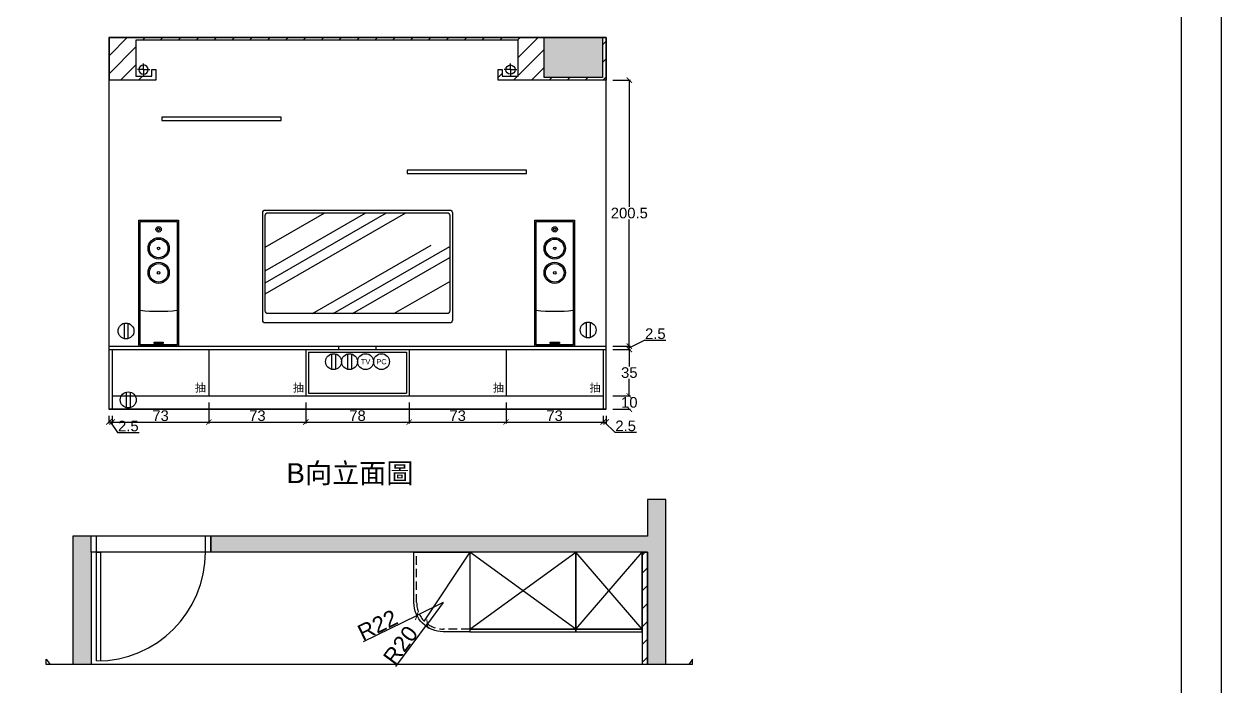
# Model space of a CAD drawing. Header units: millimetres. Extents: x -2628 to 3435, y -3699 to 2704.
# Drawn here: x 2475 to 3378, y -839 to -340 of the extents above; entities that cross this region are included whole.
import ezdxf
from ezdxf.enums import TextEntityAlignment as Align

# ---------------------------------------------------------------- set-up
doc = ezdxf.new("R2010")
doc.units = ezdxf.units.MM
doc.header["$PDMODE"] = 35
doc.linetypes.add('HIDDEN', pattern=[9.525, 6.35, -3.175])
for name, color, linetype in [('03-結構牆', 253, 'Continuous'), ('04-門線', 94, 'Continuous'), ('06-傢俱', 6, 'Continuous'), ('08-文字', 7, 'Continuous'), ('10-標註', 140, 'Continuous'), ('11-填充', 8, 'Continuous'), ('13-線', 40, 'Continuous'), ('14-燈具', 40, 'Continuous'), ('15-板', 3, 'Continuous'), ('圖框', 255, 'Continuous'), ('填充線', 8, 'Continuous')]:
    doc.layers.add(name, color=color, linetype=linetype)
doc.layers.add('不出圖', color=235, linetype='Continuous', plot=False)
doc.styles.get("Standard").update_dxf_attribs({"font": 'arial.ttf'})
doc.dimstyles.new('ISO-30', dxfattribs={"dimtxt": 12, "dimasz": 5, "dimexe": 1.25, "dimexo": 10, "dimtad": 1, "dimdec": 1, "dimrnd": 0.5, "dimdsep": 46, "dimtxsty": 'Standard', "dimblk": 'ARCHTICK', "dimcen": 2.5, "dimadec": 0, "dimazin": 0, "dimtfac": 1, "dimtdec": 1, "dimtix": 1, "dimtmove": 0, "dimatfit": 3, "dimldrblk": 'ARCHTICK', "dimfxl": 15, "dimarcsym": 0})
doc.dimstyles.new('ISO-40', dxfattribs={"dimscale": 0, "dimtxt": 8, "dimasz": 4, "dimexe": 1, "dimexo": 5, "dimgap": 0.68, "dimtad": 1, "dimtih": 1, "dimtoh": 1, "dimdec": 1, "dimrnd": 0.5, "dimdsep": 46, "dimtxsty": 'Standard', "dimblk": 'ARCHTICK', "dimcen": 2.5, "dimadec": 0, "dimazin": 0, "dimtfac": 1, "dimtdec": 1, "dimtmove": 1, "dimatfit": 3, "dimldrblk": 'ARCHTICK', "dimfxl": 15, "dimarcsym": 0})

# ---------------------------------------------------------------- blocks, each defined once
blk = doc.blocks.new('*U132')
at = {"layer": '06-傢俱'}
for p, q in [((50, 58), (0, 0)), ((0, 58), (50, 0)), ((130, 58), (50, 0)), ((50, 58), (130, 0)), ((130, 0), (164.43, 51.85))]:
    blk.add_line(p, q, dxfattribs=at)
for points in [[(0, 58), (50, 58), (50, 60), (0, 60)], [(0, 0), (50, 0), (50, 58), (0, 58)], [(50, 58), (130, 58), (130, 60), (50, 60)], [(50, 0), (130, 0), (130, 58), (50, 58)]]:
    blk.add_lwpolyline(points, close=True, dxfattribs=at)
blk.add_lwpolyline([(130, 60), (150, 60, -0.414214), (172, 38), (172, 0), (130, 0)], format="xyb", close=True, dxfattribs=at)
at = {"layer": '06-傢俱', "linetype": 'HIDDEN'}
blk.add_lwpolyline([(130, 58), (150, 58, -0.414214), (170, 38), (170, 0)], format="xyb", dxfattribs=at)
blk = doc.blocks.new('門_右')
at = {"layer": '04-門線'}
for p, q in [((-90, 12), (0, 12)), ((-90, 12), (-90, 0)), ((-86, 12), (-86, 0)), ((-4, 12), (-4, 0)), ((0, 12), (0, 0)), ((-90, 0), (0, 0))]:
    blk.add_line(p, q, dxfattribs=at)
blk.add_lwpolyline([(-4, 94), (-4, 12), (-7, 12), (-7, 93.95)], dxfattribs=at)
blk.add_arc((-4, 12), 82, 90, 180, dxfattribs=at)
blk = doc.blocks.new('_ArchTick')
at = {"color": 0, "linetype": 'ByBlock', "const_width": 0.15}
blk.add_lwpolyline([(-0.5, -0.5), (0.5, 0.5)], dxfattribs=at)
blk = doc.blocks.new('*D64')
at = {"layer": '10-標註', "color": 0, "lineweight": -2, "transparency": 16777216}
for p in [(2791.52, -776.04), (2731.55, -805.41)]:
    blk.add_line(p, (2771.76, -785.72), dxfattribs=at)
at = {"layer": 'Defpoints', "color": 0, "transparency": 16777216}
for p in [(2791.52, -776.04), (2771.76, -785.72)]:
    blk.add_point(p, dxfattribs=at)
at = {"layer": '10-標註', "color": 0, "lineweight": -2, "transparency": 16777216, "xscale": 5, "yscale": 5, "zscale": 5, "rotation": 26.09111205467916}
blk.add_blockref('_ArchTick', (2771.76, -785.72), dxfattribs=at)
at = {"layer": '10-標註', "color": 0, "transparency": 16777216, "insert": (2742, -792.89), "char_height": 12, "attachment_point": 5, "rotation": 26.09111}
blk.add_mtext('R22', dxfattribs=at)
blk = doc.blocks.new('*D65')
at = {"layer": '10-標註', "color": 0, "lineweight": -2, "transparency": 16777216}
for p in [(2791.52, -776.04), (2755.94, -824.21)]:
    blk.add_line(p, (2779.64, -792.13), dxfattribs=at)
at = {"layer": 'Defpoints', "color": 0, "transparency": 16777216}
for p in [(2791.52, -776.04), (2779.64, -792.13)]:
    blk.add_point(p, dxfattribs=at)
at = {"layer": '10-標註', "color": 0, "lineweight": -2, "transparency": 16777216, "xscale": 5, "yscale": 5, "zscale": 5, "rotation": 53.54436650629221}
blk.add_blockref('_ArchTick', (2779.64, -792.13), dxfattribs=at)
at = {"layer": '10-標註', "color": 0, "transparency": 16777216, "insert": (2759.39, -808.18), "char_height": 12, "attachment_point": 5, "rotation": 53.54437}
blk.add_mtext('R20', dxfattribs=at)
blk = doc.blocks.new('*U57')
at = {"layer": '14-燈具'}
blk.add_line((0, -5), (0, 5), dxfattribs=at)
blk = doc.blocks.new('*U58')
at = {"layer": '14-燈具', "color": 0, "linetype": 'ByBlock', "lineweight": -2, "transparency": 16777216}
blk.add_blockref('*U57', (3428.2, 265.7), dxfattribs=at)
for p, rotation in [((3423.2, 260.7), 90), ((3428.2, 255.7), 180), ((3433.2, 260.7), 270)]:
    blk.add_blockref('*U57', p, dxfattribs=dict(at, rotation=rotation))
blk = doc.blocks.new('燈_崁燈直徑15')
at = {"layer": '14-燈具'}
blk.add_circle((0, 0), 7.5, dxfattribs=at)
blk.add_blockref('*U58', (-3428.2, -260.7), dxfattribs=at)
blk = doc.blocks.new('插座')
at = {"layer": '13-線'}
for p, q in [((-3, 11.6), (-3, -11.6)), ((3, 11.6), (3, -11.6))]:
    blk.add_line(p, q, dxfattribs=at)
blk.add_circle((0, 0), 12, dxfattribs=at)
blk = doc.blocks.new('線_網路出線')
at = {"layer": '13-線'}
blk.add_circle((0, 0), 12, dxfattribs=at)
blk.add_text('PC', height=8, dxfattribs=at).set_placement((0, 0), align=Align.MIDDLE)
blk = doc.blocks.new('線_電視出線')
at = {"layer": '13-線'}
blk.add_circle((0, 0), 12, dxfattribs=at)
blk.add_text('TV', height=8, dxfattribs=at).set_placement((0, 0), align=Align.MIDDLE)
blk = doc.blocks.new('*D286')
at = {"layer": '10-標註', "color": 0, "lineweight": -2, "transparency": 16777216}
for p, q in [((2614.93, -625.24), (2614.93, -640.97)), ((2541.93, -635.24), (2541.93, -640.97)), ((2541.93, -639.97), (2614.93, -639.97))]:
    blk.add_line(p, q, dxfattribs=at)
at = {"layer": 'Defpoints', "color": 0, "transparency": 16777216}
for p in [(2614.93, -620.24), (2541.93, -630.24), (2614.93, -639.97)]:
    blk.add_point(p, dxfattribs=at)
at = {"layer": '10-標註', "color": 0, "lineweight": -2, "transparency": 16777216, "xscale": 4, "yscale": 4, "zscale": 4, "rotation": 180}
blk.add_blockref('_ArchTick', (2541.93, -639.97), dxfattribs=at)
at = {"layer": '10-標註', "color": 0, "lineweight": -2, "transparency": 16777216, "xscale": 4, "yscale": 4, "zscale": 4}
blk.add_blockref('_ArchTick', (2614.93, -639.97), dxfattribs=at)
at = {"layer": '10-標註', "color": 0, "transparency": 16777216, "insert": (2578.43, -635.2), "char_height": 8, "attachment_point": 5}
blk.add_mtext('73', dxfattribs=at)
blk = doc.blocks.new('*D287')
at = {"layer": '10-標註', "color": 0, "lineweight": -2, "transparency": 16777216}
for p, q in [((2614.93, -625.24), (2614.93, -640.97)), ((2687.93, -625.24), (2687.93, -640.97)), ((2614.93, -639.97), (2687.93, -639.97))]:
    blk.add_line(p, q, dxfattribs=at)
at = {"layer": 'Defpoints', "color": 0, "transparency": 16777216}
for p in [(2614.93, -620.24), (2687.93, -620.24), (2687.93, -639.97)]:
    blk.add_point(p, dxfattribs=at)
at = {"layer": '10-標註', "color": 0, "lineweight": -2, "transparency": 16777216, "xscale": 4, "yscale": 4, "zscale": 4, "rotation": 180}
blk.add_blockref('_ArchTick', (2614.93, -639.97), dxfattribs=at)
at = {"layer": '10-標註', "color": 0, "lineweight": -2, "transparency": 16777216, "xscale": 4, "yscale": 4, "zscale": 4}
blk.add_blockref('_ArchTick', (2687.93, -639.97), dxfattribs=at)
at = {"layer": '10-標註', "color": 0, "transparency": 16777216, "insert": (2651.43, -635.2), "char_height": 8, "attachment_point": 5}
blk.add_mtext('73', dxfattribs=at)
blk = doc.blocks.new('*D288')
at = {"layer": '10-標註', "color": 0, "lineweight": -2, "transparency": 16777216}
for p, q in [((2687.93, -625.24), (2687.93, -640.97)), ((2765.93, -625.24), (2765.93, -640.97)), ((2687.93, -639.97), (2765.93, -639.97))]:
    blk.add_line(p, q, dxfattribs=at)
at = {"layer": 'Defpoints', "color": 0, "transparency": 16777216}
for p in [(2687.93, -620.24), (2765.93, -620.24), (2765.93, -639.97)]:
    blk.add_point(p, dxfattribs=at)
at = {"layer": '10-標註', "color": 0, "lineweight": -2, "transparency": 16777216, "xscale": 4, "yscale": 4, "zscale": 4, "rotation": 180}
blk.add_blockref('_ArchTick', (2687.93, -639.97), dxfattribs=at)
at = {"layer": '10-標註', "color": 0, "lineweight": -2, "transparency": 16777216, "xscale": 4, "yscale": 4, "zscale": 4}
blk.add_blockref('_ArchTick', (2765.93, -639.97), dxfattribs=at)
at = {"layer": '10-標註', "color": 0, "transparency": 16777216, "insert": (2726.93, -635.2), "char_height": 8, "attachment_point": 5}
blk.add_mtext('78', dxfattribs=at)
blk = doc.blocks.new('*D289')
at = {"layer": '10-標註', "color": 0, "lineweight": -2, "transparency": 16777216}
for p, q in [((2765.93, -625.24), (2765.93, -640.97)), ((2838.93, -625.24), (2838.93, -640.97)), ((2765.93, -639.97), (2838.93, -639.97))]:
    blk.add_line(p, q, dxfattribs=at)
at = {"layer": 'Defpoints', "color": 0, "transparency": 16777216}
for p in [(2765.93, -620.24), (2838.93, -620.24), (2838.93, -639.97)]:
    blk.add_point(p, dxfattribs=at)
at = {"layer": '10-標註', "color": 0, "lineweight": -2, "transparency": 16777216, "xscale": 4, "yscale": 4, "zscale": 4, "rotation": 180}
blk.add_blockref('_ArchTick', (2765.93, -639.97), dxfattribs=at)
at = {"layer": '10-標註', "color": 0, "lineweight": -2, "transparency": 16777216, "xscale": 4, "yscale": 4, "zscale": 4}
blk.add_blockref('_ArchTick', (2838.93, -639.97), dxfattribs=at)
at = {"layer": '10-標註', "color": 0, "transparency": 16777216, "insert": (2802.43, -635.2), "char_height": 8, "attachment_point": 5}
blk.add_mtext('73', dxfattribs=at)
blk = doc.blocks.new('*D290')
at = {"layer": '10-標註', "color": 0, "lineweight": -2, "transparency": 16777216}
for p, q in [((2838.93, -625.24), (2838.93, -640.97)), ((2838.93, -639.97), (2912.13, -639.97)), ((2912.13, -635.24), (2912.13, -640.97))]:
    blk.add_line(p, q, dxfattribs=at)
at = {"layer": 'Defpoints', "color": 0, "transparency": 16777216}
for p in [(2838.93, -620.24), (2912.13, -630.24), (2912.13, -639.97)]:
    blk.add_point(p, dxfattribs=at)
at = {"layer": '10-標註', "color": 0, "lineweight": -2, "transparency": 16777216, "xscale": 4, "yscale": 4, "zscale": 4, "rotation": 180}
blk.add_blockref('_ArchTick', (2838.93, -639.97), dxfattribs=at)
at = {"layer": '10-標註', "color": 0, "lineweight": -2, "transparency": 16777216, "xscale": 4, "yscale": 4, "zscale": 4}
blk.add_blockref('_ArchTick', (2912.13, -639.97), dxfattribs=at)
at = {"layer": '10-標註', "color": 0, "transparency": 16777216, "insert": (2875.53, -635.2), "char_height": 8, "attachment_point": 5}
blk.add_mtext('73', dxfattribs=at)
blk = doc.blocks.new('*D291')
at = {"layer": '10-標註', "color": 0, "lineweight": -2, "transparency": 16777216}
for p, q in [((2912.13, -635.24), (2912.13, -640.97)), ((2912.13, -639.97), (2914.43, -639.97)), ((2913.28, -639.97), (2921.05, -647.67)), ((2914.43, -635.24), (2914.43, -640.97)), ((2921.05, -647.67), (2937.17, -647.67))]:
    blk.add_line(p, q, dxfattribs=at)
at = {"layer": 'Defpoints', "color": 0, "transparency": 16777216}
for p in [(2912.13, -630.24), (2914.43, -630.24), (2914.43, -639.97)]:
    blk.add_point(p, dxfattribs=at)
at = {"layer": '10-標註', "color": 0, "lineweight": -2, "transparency": 16777216, "xscale": 4, "yscale": 4, "zscale": 4, "rotation": 180}
blk.add_blockref('_ArchTick', (2912.13, -639.97), dxfattribs=at)
at = {"layer": '10-標註', "color": 0, "lineweight": -2, "transparency": 16777216, "xscale": 4, "yscale": 4, "zscale": 4}
blk.add_blockref('_ArchTick', (2914.43, -639.97), dxfattribs=at)
at = {"layer": '10-標註', "color": 0, "transparency": 16777216, "insert": (2929.11, -642.9), "char_height": 8, "attachment_point": 5}
blk.add_mtext('2.5', dxfattribs=at)
blk = doc.blocks.new('*D292')
at = {"layer": '10-標註', "color": 0, "lineweight": -2, "transparency": 16777216}
for p, q in [((2539.43, -635.24), (2539.43, -640.97)), ((2541.93, -639.97), (2539.43, -639.97)), ((2540.68, -639.97), (2546.09, -647.78)), ((2541.93, -635.24), (2541.93, -640.97)), ((2546.09, -647.78), (2562.21, -647.78))]:
    blk.add_line(p, q, dxfattribs=at)
at = {"layer": 'Defpoints', "color": 0, "transparency": 16777216}
for p in [(2539.43, -630.24), (2541.93, -630.24), (2539.43, -639.97)]:
    blk.add_point(p, dxfattribs=at)
at = {"layer": '10-標註', "color": 0, "lineweight": -2, "transparency": 16777216, "xscale": 4, "yscale": 4, "zscale": 4, "rotation": 180}
blk.add_blockref('_ArchTick', (2539.43, -639.97), dxfattribs=at)
at = {"layer": '10-標註', "color": 0, "lineweight": -2, "transparency": 16777216, "xscale": 4, "yscale": 4, "zscale": 4}
blk.add_blockref('_ArchTick', (2541.93, -639.97), dxfattribs=at)
at = {"layer": '10-標註', "color": 0, "transparency": 16777216, "insert": (2554.15, -643.02), "char_height": 8, "attachment_point": 5}
blk.add_mtext('2.5', dxfattribs=at)
blk = doc.blocks.new('*D293')
at = {"layer": '10-標註', "color": 0, "lineweight": -2, "transparency": 16777216}
for p, q in [((2919.43, -620.24), (2932.86, -620.24)), ((2931.86, -620.24), (2931.86, -620.43)), ((2919.43, -630.24), (2932.86, -630.24)), ((2931.86, -630.24), (2931.86, -629.96))]:
    blk.add_line(p, q, dxfattribs=at)
at = {"layer": 'Defpoints', "color": 0, "transparency": 16777216}
for p in [(2914.43, -620.24), (2931.86, -620.24), (2914.43, -630.24)]:
    blk.add_point(p, dxfattribs=at)
at = {"layer": '10-標註', "color": 0, "lineweight": -2, "transparency": 16777216, "xscale": 4, "yscale": 4, "zscale": 4}
for p, rotation in [((2931.86, -620.24), 90), ((2931.86, -630.24), 270)]:
    blk.add_blockref('_ArchTick', p, dxfattribs=dict(at, rotation=rotation))
at = {"layer": '10-標註', "color": 0, "transparency": 16777216, "insert": (2931.86, -625.19), "char_height": 8, "attachment_point": 5}
blk.add_mtext('10', dxfattribs=at)
blk = doc.blocks.new('*D294')
at = {"layer": '10-標註', "color": 0, "lineweight": -2, "transparency": 16777216}
for p, q in [((2919.43, -585.24), (2932.86, -585.24)), ((2931.86, -585.24), (2931.86, -597.98)), ((2931.86, -620.24), (2931.86, -607.51)), ((2919.43, -620.24), (2932.86, -620.24))]:
    blk.add_line(p, q, dxfattribs=at)
at = {"layer": 'Defpoints', "color": 0, "transparency": 16777216}
for p in [(2914.43, -585.24), (2931.86, -585.24), (2914.43, -620.24)]:
    blk.add_point(p, dxfattribs=at)
at = {"layer": '10-標註', "color": 0, "lineweight": -2, "transparency": 16777216, "xscale": 4, "yscale": 4, "zscale": 4}
for p, rotation in [((2931.86, -585.24), 90), ((2931.86, -620.24), 270)]:
    blk.add_blockref('_ArchTick', p, dxfattribs=dict(at, rotation=rotation))
at = {"layer": '10-標註', "color": 0, "transparency": 16777216, "insert": (2931.86, -602.74), "char_height": 8, "attachment_point": 5}
blk.add_mtext('35', dxfattribs=at)
blk = doc.blocks.new('*D295')
at = {"layer": '10-標註', "color": 0, "lineweight": -2, "transparency": 16777216}
for p, q in [((2919.43, -582.74), (2932.86, -582.74)), ((2919.43, -585.24), (2932.86, -585.24)), ((2931.86, -583.99), (2943.41, -578.21)), ((2931.86, -585.24), (2931.86, -582.74)), ((2943.41, -578.21), (2959.53, -578.21))]:
    blk.add_line(p, q, dxfattribs=at)
at = {"layer": 'Defpoints', "color": 0, "transparency": 16777216}
for p in [(2914.43, -582.74), (2914.43, -585.24), (2931.86, -582.74)]:
    blk.add_point(p, dxfattribs=at)
at = {"layer": '10-標註', "color": 0, "lineweight": -2, "transparency": 16777216, "xscale": 4, "yscale": 4, "zscale": 4}
for p, rotation in [((2931.86, -582.74), 90), ((2931.86, -585.24), 270)]:
    blk.add_blockref('_ArchTick', p, dxfattribs=dict(at, rotation=rotation))
at = {"layer": '10-標註', "color": 0, "transparency": 16777216, "insert": (2951.47, -573.44), "char_height": 8, "attachment_point": 5}
blk.add_mtext('2.5', dxfattribs=at)
blk = doc.blocks.new('*D296')
at = {"layer": '10-標註', "color": 0, "lineweight": -2, "transparency": 16777216}
for p, q in [((2919.43, -382.24), (2932.86, -382.24)), ((2931.86, -382.24), (2931.86, -477.73)), ((2931.86, -582.74), (2931.86, -487.26)), ((2919.43, -582.74), (2932.86, -582.74))]:
    blk.add_line(p, q, dxfattribs=at)
at = {"layer": 'Defpoints', "color": 0, "transparency": 16777216}
for p in [(2914.43, -382.24), (2931.86, -382.24), (2914.43, -582.74)]:
    blk.add_point(p, dxfattribs=at)
at = {"layer": '10-標註', "color": 0, "lineweight": -2, "transparency": 16777216, "xscale": 4, "yscale": 4, "zscale": 4}
for p, rotation in [((2931.86, -382.24), 90), ((2931.86, -582.74), 270)]:
    blk.add_blockref('_ArchTick', p, dxfattribs=dict(at, rotation=rotation))
at = {"layer": '10-標註', "color": 0, "transparency": 16777216, "insert": (2931.86, -482.49), "char_height": 8, "attachment_point": 5}
blk.add_mtext('200.5', dxfattribs=at)

msp = doc.modelspace()

# ---------------------------------------------------------------- hatches: boundary and pattern name
at = {"layer": '06-傢俱'}
h = msp.add_hatch(dxfattribs=at)
h.set_pattern_fill('AR-RROOF', color=256, scale=1.8, angle=30)
h.set_pattern_definition([(30, (2657.43, -482.244), (64.248, 89.887), [685.8, -91.44, 228.6, -45.72]), (30, (2698.66, -432.04), (-69.998, 29.8), [137.16, -15.088, 274.32, -34.29]), (30, (2657.797, -437.158), (190.576, 145.4004), [365.76, -64.008, 182.88, -45.72])])
h.paths.add_polyline_path([(2659.43, -482.24, 0.414214), (2657.43, -484.24), (2657.43, -556.24, 0.414214), (2659.43, -558.24), (2794.43, -558.24, 0.414214), (2796.43, -556.24), (2796.43, -484.24, 0.414214), (2794.43, -482.24)])
at = {"layer": '11-填充'}
h = msp.add_hatch(color=256, dxfattribs=at)
h.dxf.hatch_style = 1
h.paths.add_polyline_path([(2867.63, -350.24), (2867.63, -380.24), (2911.63, -380.24), (2911.63, -350.24)])
h = msp.add_hatch(color=256, dxfattribs=at)
h.dxf.hatch_style = 1
h.paths.add_polyline_path([(2959.52, -726.04), (2959.52, -698.24), (2945.52, -698.24), (2945.52, -726.04), (2616.22, -726.04), (2616.22, -738.04), (2945.52, -738.04), (2945.52, -822.64), (2959.52, -822.64)])
h.paths.add_polyline_path([(2512.22, -822.64), (2526.22, -822.64), (2526.22, -738.04), (2526.22, -726.04), (2512.22, -726.04)])
at = {"layer": '填充線'}
h = msp.add_hatch(dxfattribs=at)
h.set_pattern_fill('ANSI31', color=8, scale=3)
h.set_pattern_definition([(45, (2539.842, -350.244), (-6.7352, 6.7352), [])])
h.paths.add_polyline_path([(2867.63, -350.24), (2539.84, -350.24), (2539.84, -382.24), (2574.84, -382.24), (2574.84, -374.24), (2571.84, -374.24), (2571.84, -379.24), (2559.84, -379.24), (2559.84, -352.24), (2848.04, -352.24), (2848.04, -379.24), (2836.04, -379.24), (2836.04, -374.24), (2833.04, -374.24), (2833.04, -382.24), (2914.43, -382.24), (2914.43, -350.24), (2911.63, -350.24), (2911.63, -380.24), (2867.63, -380.24)])

# ---------------------------------------------------------------- linework, layer by layer
at = {"layer": '03-結構牆'}
for p, q in [((2914.43, -630.24), (2539.43, -630.24)), ((2959.52, -698.24), (2945.52, -698.24)), ((2945.52, -698.24), (2945.52, -726.04)), ((2959.52, -726.04), (2959.52, -698.24)), ((2512.22, -726.04), (2512.22, -822.64)), ((2526.22, -726.04), (2512.22, -726.04)), ((2526.22, -738.04), (2526.22, -726.04)), ((2945.52, -726.04), (2616.22, -726.04)), ((2616.22, -726.04), (2616.22, -738.04)), ((2959.52, -822.64), (2959.52, -726.04)), ((2526.22, -738.04), (2526.22, -822.64)), ((2526.22, -738.04), (2526.22, -738.04)), ((2945.52, -738.04), (2616.22, -738.04)), ((2945.52, -822.64), (2945.52, -738.04))]:
    msp.add_line(p, q, dxfattribs=at)
for points in [[(2914.43, -630.24), (2914.43, -350.24), (2539.43, -350.24), (2539.43, -630.24)], [(2911.63, -350.24), (2911.63, -380.24), (2867.63, -380.24), (2867.63, -350.24)]]:
    msp.add_lwpolyline(points, dxfattribs=at)
msp.add_lwpolyline([(2914.43, -350.24), (2914.43, -382.24), (2833.04, -382.24), (2833.04, -374.24), (2836.04, -374.24), (2836.04, -379.24), (2848.04, -379.24), (2848.04, -352.24), (2559.84, -352.24), (2559.84, -379.24), (2571.84, -379.24), (2571.84, -374.24), (2574.84, -374.24), (2574.84, -382.24), (2539.84, -382.24), (2539.84, -350.24)], close=True, dxfattribs=at)
at = {"layer": '06-傢俱'}
for p, q in [((2669.43, -410.24), (2579.43, -410.24)), ((2579.43, -410.24), (2579.43, -412.74)), ((2579.43, -412.74), (2669.43, -412.74)), ((2669.43, -412.74), (2669.43, -410.24)), ((2854.43, -450.24), (2764.43, -450.24)), ((2764.43, -450.24), (2764.43, -452.74)), ((2854.43, -452.74), (2854.43, -450.24)), ((2764.43, -452.74), (2854.43, -452.74)), ((2539.43, -582.74), (2914.43, -582.74)), ((2539.43, -582.74), (2539.43, -630.24)), ((2539.43, -585.24), (2914.43, -585.24)), ((2541.93, -585.24), (2541.93, -630.24)), ((2614.93, -585.24), (2614.93, -620.24)), ((2687.93, -585.24), (2687.93, -620.24)), ((2712.93, -585.24), (2712.93, -582.74)), ((2765.93, -585.24), (2765.93, -620.24)), ((2838.93, -585.24), (2838.93, -620.24)), ((2912.13, -585.24), (2912.13, -630.24)), ((2914.43, -630.24), (2914.43, -582.74)), ((2689.93, -587.24), (2689.93, -618.24)), ((2689.93, -587.24), (2763.93, -587.24)), ((2763.93, -587.24), (2763.93, -618.24)), ((2541.93, -620.24), (2912.13, -620.24)), ((2689.93, -618.24), (2763.93, -618.24)), ((2539.43, -630.24), (2914.43, -630.24))]:
    msp.add_line(p, q, dxfattribs=at)
at = {"layer": '06-傢俱', "linetype": 'HIDDEN'}
for p, q in [((2712.93, -585.24), (2712.93, -582.74)), ((2740.93, -585.24), (2740.93, -582.74))]:
    msp.add_line(p, q, dxfattribs=at)
at = {"layer": '06-傢俱'}
for points in [[(2657.43, -480.24), (2796.43, -480.24, -0.414214), (2798.43, -482.24), (2798.43, -563.24, -0.414214), (2796.43, -565.24), (2657.43, -565.24, -0.414214), (2655.43, -563.24), (2655.43, -482.24, -0.414214)], [(2659.43, -482.24), (2794.43, -482.24, -0.414214), (2796.43, -484.24), (2796.43, -556.24, -0.414214), (2794.43, -558.24), (2659.43, -558.24, -0.414214), (2657.43, -556.24), (2657.43, -484.24, -0.414214)]]:
    msp.add_lwpolyline(points, format="xyb", close=True, dxfattribs=at)
at = {"layer": '06-傢俱', "color": 6}
for points in [[(2561.99, -487.74), (2591.99, -487.74), (2591.99, -582.74), (2561.99, -582.74)], [(2562.99, -488.74), (2590.99, -488.74), (2590.99, -581.74), (2562.99, -581.74)], [(2860.63, -487.74), (2890.63, -487.74), (2890.63, -582.74), (2860.63, -582.74)], [(2861.63, -488.74), (2889.63, -488.74), (2889.63, -581.74), (2861.63, -581.74)], [(2580.49, -580.74), (2573.49, -580.74), (2573.49, -579.74), (2580.49, -579.74)], [(2879.13, -580.74), (2872.13, -580.74), (2872.13, -579.74), (2879.13, -579.74)]]:
    msp.add_lwpolyline(points, close=True, dxfattribs=at)
for centre, radius in [((2576.99, -494.74), 2), ((2576.99, -494.74), 1), ((2875.63, -494.74), 2), ((2875.63, -494.74), 1), ((2576.99, -509.09), 8), ((2576.99, -509.09), 7), ((2875.63, -509.09), 8), ((2875.63, -509.09), 7), ((2576.99, -509.09), 1), ((2875.63, -509.09), 1), ((2576.99, -527.47), 8), ((2576.99, -527.47), 7), ((2875.63, -527.47), 8), ((2875.63, -527.47), 7), ((2576.99, -527.47), 1), ((2875.63, -527.47), 1)]:
    msp.add_circle(centre, radius, dxfattribs=at)
for centre in [(2576.99, -429.26), (2875.63, -429.26)]:
    msp.add_arc(centre, 127.26, 263.68403, 276.31597, dxfattribs=at)
at = {"layer": '10-標註'}
for p, q in [((2941.52, -738.04), (2945.52, -738.04)), ((2941.52, -738.04), (2945.52, -738.04)), ((2941.52, -738.04), (2945.52, -738.04)), ((2945.52, -738.04), (2945.52, -822.64)), ((2492.22, -822.64), (2492.22, -818.64)), ((2492.22, -818.64), (2495.09, -822.64)), ((2979.52, -818.64), (2976.65, -822.64)), ((2979.52, -822.64), (2979.52, -818.64)), ((2979.52, -822.64), (2492.22, -822.64)), ((2945.52, -822.64), (2941.52, -822.64))]:
    msp.add_line(p, q, dxfattribs=at)
at = {"layer": '15-板'}
for p, q in [((2941.52, -738.04), (2941.52, -822.64)), ((2941.52, -738.04), (2945.52, -738.04)), ((2945.52, -738.04), (2945.52, -822.64)), ((2945.52, -822.64), (2941.52, -822.64))]:
    msp.add_line(p, q, dxfattribs=at)
at = {"layer": '不出圖'}
msp.add_lwpolyline([(1698.04, -134.96), (3378.04, -134.96), (3378.04, -1322.96), (1698.04, -1322.96)], close=True, dxfattribs=at)
at = {"layer": '圖框', "color": 5}
msp.add_lwpolyline([(1728.04, -164.96), (3348.04, -164.96), (3348.04, -1292.96), (1728.04, -1292.96)], close=True, dxfattribs=at)
at = {"layer": '填充線', "color": 8, "linetype": 'Continuous'}
for p, q in [((2941.52, -740.32), (2943.8, -738.04)), ((2941.52, -753.79), (2945.52, -749.79)), ((2941.52, -767.26), (2945.52, -763.26)), ((2941.52, -780.73), (2945.52, -776.73)), ((2941.52, -794.2), (2945.52, -790.2)), ((2941.52, -807.67), (2945.52, -803.67)), ((2941.52, -821.14), (2945.52, -817.14))]:
    msp.add_line(p, q, dxfattribs=at)

# ---------------------------------------------------------------- block references
at = {"layer": '04-門線', "rotation": 180}
msp.add_blockref('門_右', (2526.22, -726.04), dxfattribs=at)
at = {"layer": '06-傢俱', "rotation": 180}
msp.add_blockref('*U132', (2941.52, -738.04), dxfattribs=at)
at = {"layer": '13-線', "xscale": 0.5, "yscale": 0.5, "zscale": 0.5}
for name, p in [('線_電視出線', (2733.03, -594.46)), ('線_網路出線', (2745.03, -594.46))]:
    msp.add_blockref(name, p, dxfattribs=at)
at = {"layer": '14-燈具'}
for name, p, xscale, yscale, zscale in [('燈_崁燈直徑15', (2565.62, -374.36), -0.468, 0.468, 0.468), ('燈_崁燈直徑15', (2842.26, -374.36), 0.468, 0.468, 0.468), ('插座', (2552.38, -571.34), 0.5, 0.5, 0.5), ('插座', (2900.84, -570.58), 0.5, 0.5, 0.5), ('插座', (2708.9, -594.46), 0.5, 0.5, 0.5), ('插座', (2720.93, -594.46), 0.5, 0.5, 0.5), ('插座', (2554.07, -623.3), 0.5, 0.5, 0.5)]:
    msp.add_blockref(name, p, dxfattribs=dict(at, xscale=xscale, yscale=yscale, zscale=zscale))

# ---------------------------------------------------------------- texts
at = {"layer": '08-文字'}
msp.add_text('B向立面圖', height=15, dxfattribs=at).set_placement((2721.2, -678.13), align=Align.MIDDLE)
at = {"layer": '10-標註'}
for p in [(2608.46, -613.88), (2682.36, -613.88), (2833.16, -613.88), (2906.08, -613.88)]:
    msp.add_text('抽', height=6, dxfattribs=at).set_placement(p, align=Align.MIDDLE)

# ---------------------------------------------------------------- dimensions: what is measured, and where the dimension line sits
for base, p1, p2, picture, middle in [((2931.86, -382.24), (2914.43, -582.74), (2914.43, -382.24), '*D296', (2931.86, -482.49)), ((2931.86, -585.24), (2914.43, -620.24), (2914.43, -585.24), '*D294', (2931.86, -602.74))]:
    dim = msp.add_linear_dim(base=base, p1=p1, p2=p2, angle=90, dimstyle='ISO-40', override={"dimscale": 1}, dxfattribs=at)
    dim.commit()
    dim.dimension.update_dxf_attribs({"geometry": picture, "text_midpoint": middle})
for base, p1, p2, picture, middle in [((2931.86, -582.74), (2914.43, -585.24), (2914.43, -582.74), '*D295', (2944.09, -578.21)), ((2931.86, -620.24), (2914.43, -630.24), (2914.43, -620.24), '*D293', (2931.86, -625.19))]:
    dim = msp.add_linear_dim(base=base, p1=p1, p2=p2, angle=90, dimstyle='ISO-40', override={"dimscale": 1}, dxfattribs=at)
    dim.commit()
    dim.dimension.update_dxf_attribs({"geometry": picture, "text_midpoint": middle, "dimtype": 160})
for base, p1, p2, picture, middle in [((2614.93, -639.97), (2541.93, -630.24), (2614.93, -620.24), '*D286', (2578.43, -635.2)), ((2687.93, -639.97), (2614.93, -620.24), (2687.93, -620.24), '*D287', (2651.43, -635.2)), ((2765.93, -639.97), (2687.93, -620.24), (2765.93, -620.24), '*D288', (2726.93, -635.2)), ((2838.93, -639.97), (2765.93, -620.24), (2838.93, -620.24), '*D289', (2802.43, -635.2)), ((2912.13, -639.97), (2838.93, -620.24), (2912.13, -630.24), '*D290', (2875.53, -635.2))]:
    dim = msp.add_linear_dim(base=base, p1=p1, p2=p2, dimstyle='ISO-40', override={"dimscale": 1}, dxfattribs=at)
    dim.commit()
    dim.dimension.update_dxf_attribs({"geometry": picture, "text_midpoint": middle})
for base, p1, p2, picture, middle in [((2539.43, -639.97), (2541.93, -630.24), (2539.43, -630.24), '*D292', (2546.77, -647.78)), ((2914.43, -639.97), (2912.13, -630.24), (2914.43, -630.24), '*D291', (2921.73, -647.67))]:
    dim = msp.add_linear_dim(base=base, p1=p1, p2=p2, dimstyle='ISO-40', override={"dimscale": 1}, dxfattribs=at)
    dim.commit()
    dim.dimension.update_dxf_attribs({"geometry": picture, "text_midpoint": middle, "dimtype": 160})
dim = msp.add_radius_dim(center=(2791.52, -776.04), mpoint=(2771.76, -785.72), dimstyle='ISO-30', dxfattribs=at)
dim.commit()
dim.dimension.update_dxf_attribs({"geometry": '*D64', "text_midpoint": (2744.93, -798.86), "dimtype": 164})
dim = msp.add_radius_dim(center=(2791.52, -776.04), mpoint=(2779.64, -792.13), dimstyle='ISO-30', dxfattribs=at)
dim.commit()
dim.dimension.update_dxf_attribs({"geometry": '*D65', "text_midpoint": (2759.39, -808.18)})

doc.saveas('drawing.dxf')
